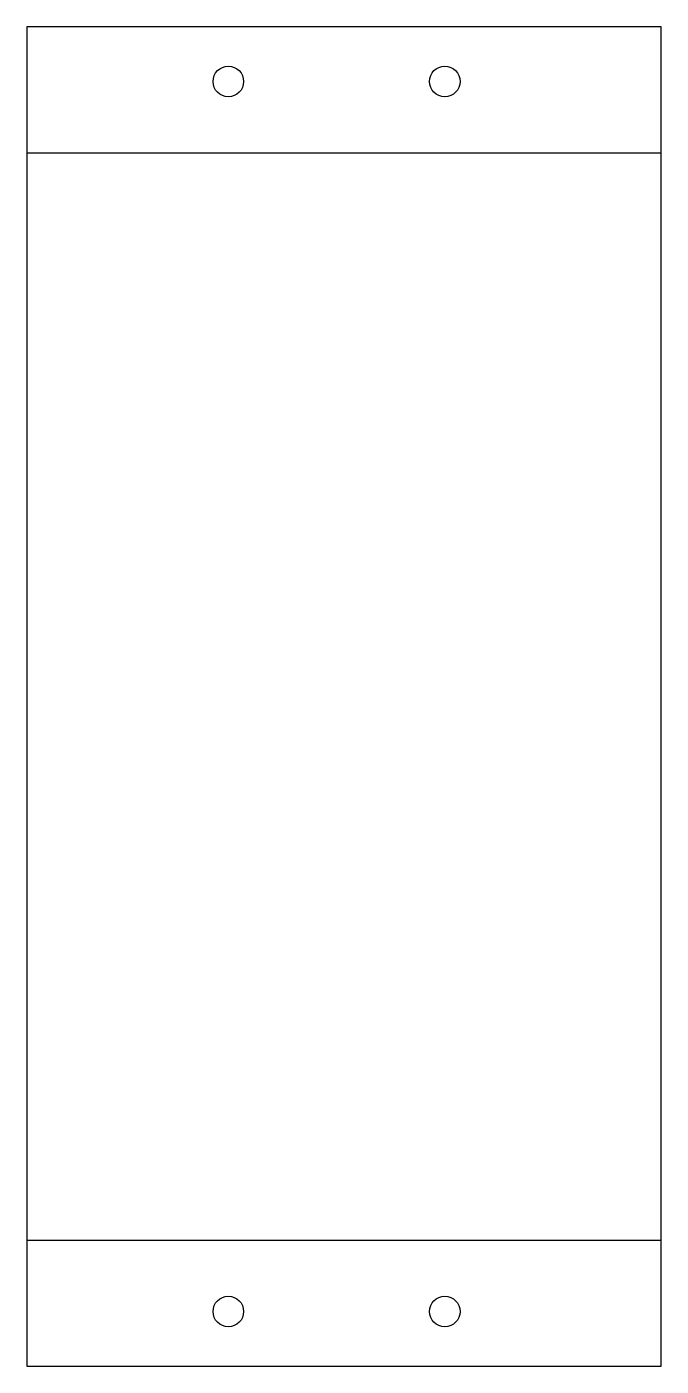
# Model space of a CAD drawing. Header units: millimetres. Extents: x 0 to 68, y 0 to 144.
import ezdxf

# ---------------------------------------------------------------- set-up
doc = ezdxf.new("R2010")
doc.units = ezdxf.units.MM
doc.layers.add('BEND_90_UP', color=1, linetype='Continuous')
doc.layers.add('CUT', color=7, linetype='Continuous')

msp = doc.modelspace()

# ---------------------------------------------------------------- linework, layer by layer
at = {"layer": 'BEND_90_UP'}
for p, q in [((0, 130.83), (68.4, 130.83)), ((0, 13.61), (68.4, 13.61))]:
    msp.add_line(p, q, dxfattribs=at)
at = {"layer": 'CUT'}
msp.add_lwpolyline([(0, 0), (68.4, 0), (68.4, 144.44), (0, 144.44)], close=True, dxfattribs=at)
for centre in [(21.73, 138.54), (45.07, 138.54), (21.73, 5.9), (45.07, 5.9)]:
    msp.add_circle(centre, 1.65, dxfattribs=at)

doc.saveas('drawing.dxf')
